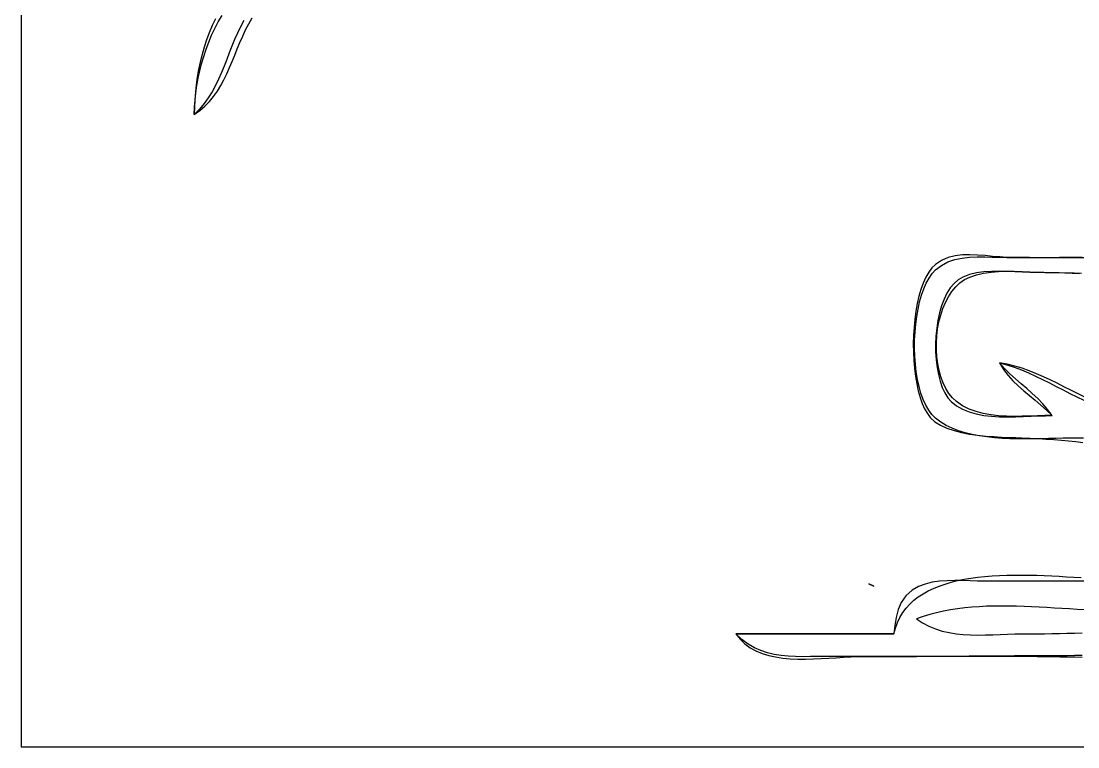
# Model space of a CAD drawing. Extents: x 0 to 411, y 0 to 483.
# Drawn here: x 0 to 140.4, y 0 to 96.4 of the extents above; entities that cross this region are included whole.
import ezdxf

# ---------------------------------------------------------------- set-up
doc = ezdxf.new("R2010")
doc.units = 0
for name, color, linetype in [('C29', 29, 'CONTINUOUS'), ('C39', 39, 'CONTINUOUS'), ('C7', 7, 'CONTINUOUS')]:
    doc.layers.add(name, color=color, linetype=linetype)

msp = doc.modelspace()

# ---------------------------------------------------------------- linework, layer by layer
at = {"layer": 'C29'}
msp.add_lwpolyline([(141.3328, 18.1983), (140.3336, 18.2559), (139.3306, 18.317), (138.3246, 18.3794), (137.3165, 18.4414), (136.3074, 18.5011), (135.2981, 18.5565), (134.2895, 18.6057), (133.2825, 18.6468), (132.2781, 18.678), (131.2772, 18.6973), (130.2807, 18.7028), (129.2895, 18.6926), (128.3045, 18.6648), (127.3267, 18.6175), (126.357, 18.5488), (125.3962, 18.4568), (124.4454, 18.3396), (123.5054, 18.1952), (122.5771, 18.0219), (121.6615, 17.8175), (120.7595, 17.5804), (119.872, 17.3085), (119, 17), (119.797, 16.4613), (120.6303, 16.0178), (121.4962, 15.6609), (122.3905, 15.3819), (123.3096, 15.1723), (124.2494, 15.0235), (125.206, 14.9268), (126.1757, 14.8738), (127.1545, 14.8556), (128.1384, 14.8639), (129.1237, 14.89), (130.1064, 14.9252), (131.0826, 14.961), (132.0484, 14.9888), (133, 15), (133.9927, 15.0031), (134.988, 15.0118), (135.9855, 15.0251), (136.9851, 15.0418), (137.9863, 15.0609), (138.9889, 15.0814), (139.9926, 15.1021), (140.9972, 15.1221)], dxfattribs=at)
at = {"layer": 'C39'}
for points in [[(0, 103), (0, 82), (0, 0), (219, 0)], [(29.6098, 96.4678), (29.1561, 95.6403), (28.7428, 94.7931), (28.3611, 93.9305), (28.002, 93.057), (27.6567, 92.177), (27.3161, 91.295), (26.9715, 90.4155), (26.6139, 89.5428), (26.2344, 88.6814), (25.8242, 87.8359), (25.3743, 87.0105), (24.8758, 86.2097), (24.3199, 85.4381), (23.6975, 84.7), (23, 84), (23.0387, 84.942), (23.111, 85.8957), (23.2172, 86.858), (23.3577, 87.8259), (23.5326, 88.7964), (23.7422, 89.7666), (23.9868, 90.7334), (24.2667, 91.6938), (24.5821, 92.6448), (24.9334, 93.5834), (25.3208, 94.5066), (25.7445, 95.4114), (26.2049, 96.2948), (26.7023, 97.1537)], [(141.1864, 40.9906), (140.3272, 41.0042), (139.4275, 41.0018), (138.4926, 40.9877), (137.5275, 40.9663), (136.5374, 40.9418), (135.5275, 40.9185), (134.503, 40.9009), (133.4691, 40.893), (132.4309, 40.8994), (131.3937, 40.9243), (130.3625, 40.972), (129.3425, 41.0468), (128.339, 41.1531), (127.3571, 41.2951), (126.4019, 41.4772), (125.4788, 41.7037), (124.5927, 41.9788), (123.7489, 42.307), (122.9526, 42.6925), (122.2089, 43.1396), (121.5231, 43.6527), (121.0439, 44.1273), (120.6113, 44.7053), (120.2246, 45.3766), (119.8835, 46.1315), (119.5876, 46.9603), (119.3364, 47.8531), (119.1296, 48.8001), (118.9668, 49.7916), (118.8474, 50.8178), (118.7712, 51.8688), (118.7376, 52.9348), (118.7463, 54.0062), (118.7969, 55.073), (118.889, 56.1255), (119.022, 57.1539), (119.1957, 58.1484), (119.4095, 59.0992), (119.6632, 59.9965), (119.9562, 60.8305), (120.2882, 61.5914), (120.6587, 62.2695), (121.0674, 62.8549), (121.5138, 63.3379), (122.3035, 63.9452), (123.1625, 64.398), (124.0781, 64.7175), (125.0376, 64.9249), (126.028, 65.0414), (127.0368, 65.0882), (128.0511, 65.0865), (129.0583, 65.0576), (130.0455, 65.0227), (131, 65.003), (144, 65)], [(140.6663, 62.803), (139.6821, 62.8547), (138.7114, 62.9015), (137.7561, 62.9415), (136.8179, 62.9726), (135.8986, 62.9928), (135, 63), (134.0665, 63.0165), (133.0875, 63.0561), (132.0758, 63.1038), (131.044, 63.1444), (130.0051, 63.1629), (128.9716, 63.1442), (127.9564, 63.0733), (126.9723, 62.9351), (126.0319, 62.7145), (125.1481, 62.3966), (124.5348, 62.0452), (123.9788, 61.5608), (123.4797, 60.9572), (123.0376, 60.2482), (122.6523, 59.4477), (122.3236, 58.5695), (122.0515, 57.6274), (121.8358, 56.6352), (121.6764, 55.6068), (121.5732, 54.556), (121.526, 53.4966), (121.5347, 52.4425), (121.5993, 51.4074), (121.7195, 50.4053), (121.8953, 49.4499), (122.1265, 48.5551), (122.413, 47.7346), (122.7547, 47.0024), (123.1515, 46.3722), (123.6033, 45.858), (124.3162, 45.2906), (125.1175, 44.8344), (125.9944, 44.4782), (126.9342, 44.211), (127.9242, 44.0216), (128.9518, 43.8992), (130.0042, 43.8325), (131.0687, 43.8106), (132.1327, 43.8224), (133.1835, 43.8568), (134.2082, 43.9029), (135.1944, 43.9494), (136.1292, 43.9855), (137, 44), (136.4172, 44.8109), (135.7778, 45.5625), (135.0931, 46.2678), (134.3747, 46.9398), (133.6341, 47.5915), (132.8827, 48.2358), (132.1321, 48.8858), (131.3938, 49.5546), (130.6792, 50.2549), (130, 51), (130.9981, 50.7317), (131.9757, 50.4155), (132.9356, 50.0578), (133.8803, 49.6652), (134.8125, 49.2443), (135.7349, 48.8018), (136.6502, 48.3442), (137.561, 47.8781), (138.4701, 47.4102), (139.38, 46.9469), (140.2936, 46.495), (141.2134, 46.061)], [(141.0244, 11.8781), (140.0235, 11.8978), (139.0224, 11.9161), (138.021, 11.9328), (137.0194, 11.9479), (136.0175, 11.9612), (135.0154, 11.9727), (134.0129, 11.9823), (133.0101, 11.9899), (132.0071, 11.9954), (131.0037, 11.9988), (130, 12), (107, 12), (105.9372, 11.9934), (104.8999, 11.9818), (103.8876, 11.9772), (102.8996, 11.992), (101.9352, 12.0382), (100.994, 12.1279), (100.0752, 12.2735), (99.1782, 12.487), (98.3025, 12.7807), (97.4475, 13.1666), (96.6124, 13.657), (95.7968, 14.2641), (95, 15), (116, 15), (116.2002, 15.7852), (116.4635, 16.5185), (116.7873, 17.2016), (117.1691, 17.8361), (117.6061, 18.4236), (118.0959, 18.9657), (118.6358, 19.4641), (119.2233, 19.9204), (119.8558, 20.3362), (120.5306, 20.7132), (121.2452, 21.0529), (121.997, 21.3571), (122.7834, 21.6272), (123.6018, 21.8651), (124.4496, 22.0722), (125.3243, 22.2502), (126.2232, 22.4008), (127.1437, 22.5255), (128.0834, 22.6261), (129.0395, 22.704), (130.0095, 22.761), (130.9907, 22.7987), (131.9807, 22.8187), (132.9768, 22.8226), (133.9765, 22.8121), (134.977, 22.7887), (135.9759, 22.7542), (136.9706, 22.7101), (137.9584, 22.6581), (138.9368, 22.5997), (139.9032, 22.5367), (140.855, 22.4706)], [(112.6667, 21.6667), (113.3333, 21.3333), (112.6666, 21.6666)]]:
    msp.add_lwpolyline(points, dxfattribs=at)
at = {"layer": 'C7'}
for points in [[(25.8474, 96.6968), (25.405, 95.7849), (25.0043, 94.8497), (24.644, 93.8949), (24.323, 92.9236), (24.04, 91.9393), (23.7938, 90.9453), (23.5833, 89.945), (23.4071, 88.9419), (23.2642, 87.9391), (23.1532, 86.9402), (23.073, 85.9484), (23.0223, 84.9672), (23, 84), (23.7498, 84.5115), (24.4251, 85.0801), (25.0335, 85.7004), (25.5824, 86.3671), (26.0792, 87.0748), (26.5314, 87.8181), (26.9466, 88.5917), (27.3323, 89.3903), (27.6958, 90.2086), (28.0447, 91.041), (28.3864, 91.8824), (28.7285, 92.7273), (29.0785, 93.5705), (29.4437, 94.4065), (29.8318, 95.2301), (30.2501, 96.0357), (30.7062, 96.8183)], [(141.0006, 64.99), (140.0004, 64.9841), (139.0001, 64.9782), (137.9997, 64.9729), (136.9994, 64.969), (135.999, 64.9672), (134.9988, 64.9682), (133.9987, 64.9727), (132.9988, 64.9814), (131.9992, 64.9952), (131, 65.0146), (130.0706, 65.0613), (129.1011, 65.1438), (128.1049, 65.237), (127.0954, 65.3156), (126.0862, 65.3543), (125.0907, 65.328), (124.1222, 65.2113), (123.1942, 64.9791), (122.3203, 64.6061), (121.5138, 64.0671), (121.046, 63.6075), (120.6192, 63.0373), (120.2332, 62.3665), (119.8878, 61.6056), (119.5829, 60.7649), (119.3184, 59.8546), (119.0939, 58.8852), (118.9094, 57.8669), (118.7648, 56.81), (118.6598, 55.7249), (118.5943, 54.6218), (118.5681, 53.5111), (118.581, 52.4032), (118.6329, 51.3082), (118.7237, 50.2366), (118.8531, 49.1987), (119.0211, 48.2047), (119.2273, 47.2651), (119.4717, 46.39), (119.7542, 45.5898), (120.0744, 44.8749), (120.4324, 44.2556), (120.8279, 43.7422), (121.445, 43.1848), (122.1895, 42.7145), (123.0411, 42.3233), (123.9797, 42.0034), (124.9849, 41.7469), (126.0365, 41.546), (127.1144, 41.3929), (128.1983, 41.2798), (129.268, 41.1988), (130.3032, 41.1421), (131.2838, 41.1018), (132.1894, 41.0701), (133, 41.0393), (134.1176, 40.9891), (135.1976, 40.9366), (136.2433, 40.8794), (137.2581, 40.815), (138.2452, 40.7411), (139.2081, 40.6551), (140.1499, 40.5548), (141.0742, 40.4376)], [(141.2911, 46.4808), (140.3849, 46.9248), (139.4831, 47.3786), (138.5825, 47.8355), (137.6798, 48.2889), (136.7719, 48.7323), (135.8555, 49.159), (134.9275, 49.5624), (133.9846, 49.936), (133.0236, 50.2732), (132.0413, 50.5673), (131.0345, 50.8117), (130, 51), (130.5492, 50.1313), (131.1569, 49.3408), (131.8138, 48.6131), (132.5104, 47.933), (133.2374, 47.2853), (133.9854, 46.6548), (134.7451, 46.0262), (135.507, 45.3844), (136.2617, 44.714), (137, 44), (136.0656, 43.9882), (135.0881, 43.9605), (134.0776, 43.9282), (133.0437, 43.9027), (131.9964, 43.8953), (130.9456, 43.9175), (129.901, 43.9807), (128.8726, 44.0962), (127.8701, 44.2755), (126.9036, 44.5299), (125.9828, 44.8709), (125.1176, 45.3098), (124.3179, 45.858), (123.7753, 46.3603), (123.2945, 46.9496), (122.8752, 47.6164), (122.517, 48.3512), (122.2194, 49.1445), (121.9821, 49.987), (121.8047, 50.8689), (121.6867, 51.781), (121.6278, 52.7137), (121.6276, 53.6574), (121.6857, 54.6028), (121.8016, 55.5404), (121.9751, 56.4605), (122.2057, 57.3539), (122.493, 58.2109), (122.8366, 59.0222), (123.2361, 59.7781), (123.6911, 60.4693), (124.2013, 61.0862), (124.7662, 61.6194), (125.3854, 62.0593), (126.0586, 62.3966), (126.9582, 62.7018), (127.9059, 62.9209), (128.8918, 63.0658), (129.9065, 63.1486), (130.9401, 63.1814), (131.983, 63.1761), (133.0257, 63.1447), (134.0584, 63.0994), (135.0714, 63.0522), (136.0552, 63.015), (137, 63), (137.965, 62.9942), (138.9412, 62.978), (139.9276, 62.9533), (140.923, 62.9216)], [(149, 22), (128, 22), (127.0834, 22.0142), (126.1181, 22.0459), (125.1188, 22.0776), (124.1006, 22.0916), (123.0785, 22.0705), (122.0674, 21.9966), (121.0824, 21.8524), (120.1384, 21.6204), (119.2505, 21.2829), (118.4336, 20.8225), (117.5623, 20.0635), (116.9519, 19.1894), (116.5464, 18.2231), (116.2899, 17.1874), (116.1264, 16.1054), (116, 15), (95, 15), (95.5415, 14.2875), (96.1665, 13.6791), (96.867, 13.1674), (97.6354, 12.7448), (98.4638, 12.4038), (99.3444, 12.1369), (100.2694, 11.9366), (101.2311, 11.7955), (102.2217, 11.706), (103.2333, 11.6606), (104.2582, 11.6518), (105.2886, 11.6722), (106.3166, 11.7141), (107.3345, 11.7702), (108.3346, 11.8329), (109.3089, 11.8947), (110.2498, 11.9482), (111.1494, 11.9858), (112, 12), (112.9991, 12.0004), (113.9983, 12.0019), (114.9977, 12.0042), (115.9971, 12.0073), (116.9967, 12.0111), (117.9964, 12.0156), (118.9962, 12.0208), (119.9961, 12.0265), (120.9961, 12.0326), (121.9961, 12.0392), (122.9963, 12.0462), (123.9965, 12.0534), (124.9967, 12.0608), (125.9971, 12.0685), (126.9974, 12.0762), (127.9979, 12.0839), (128.9983, 12.0916), (129.9988, 12.0992), (130.9993, 12.1066), (131.9999, 12.1138), (133.0004, 12.1208), (134.001, 12.1273), (135.0015, 12.1335), (136.0021, 12.1391), (137.0027, 12.1442), (138.0032, 12.1487), (139.0037, 12.1525), (140.0042, 12.1555), (141.0046, 12.1577)]]:
    msp.add_lwpolyline(points, dxfattribs=at)

doc.saveas('drawing.dxf')
